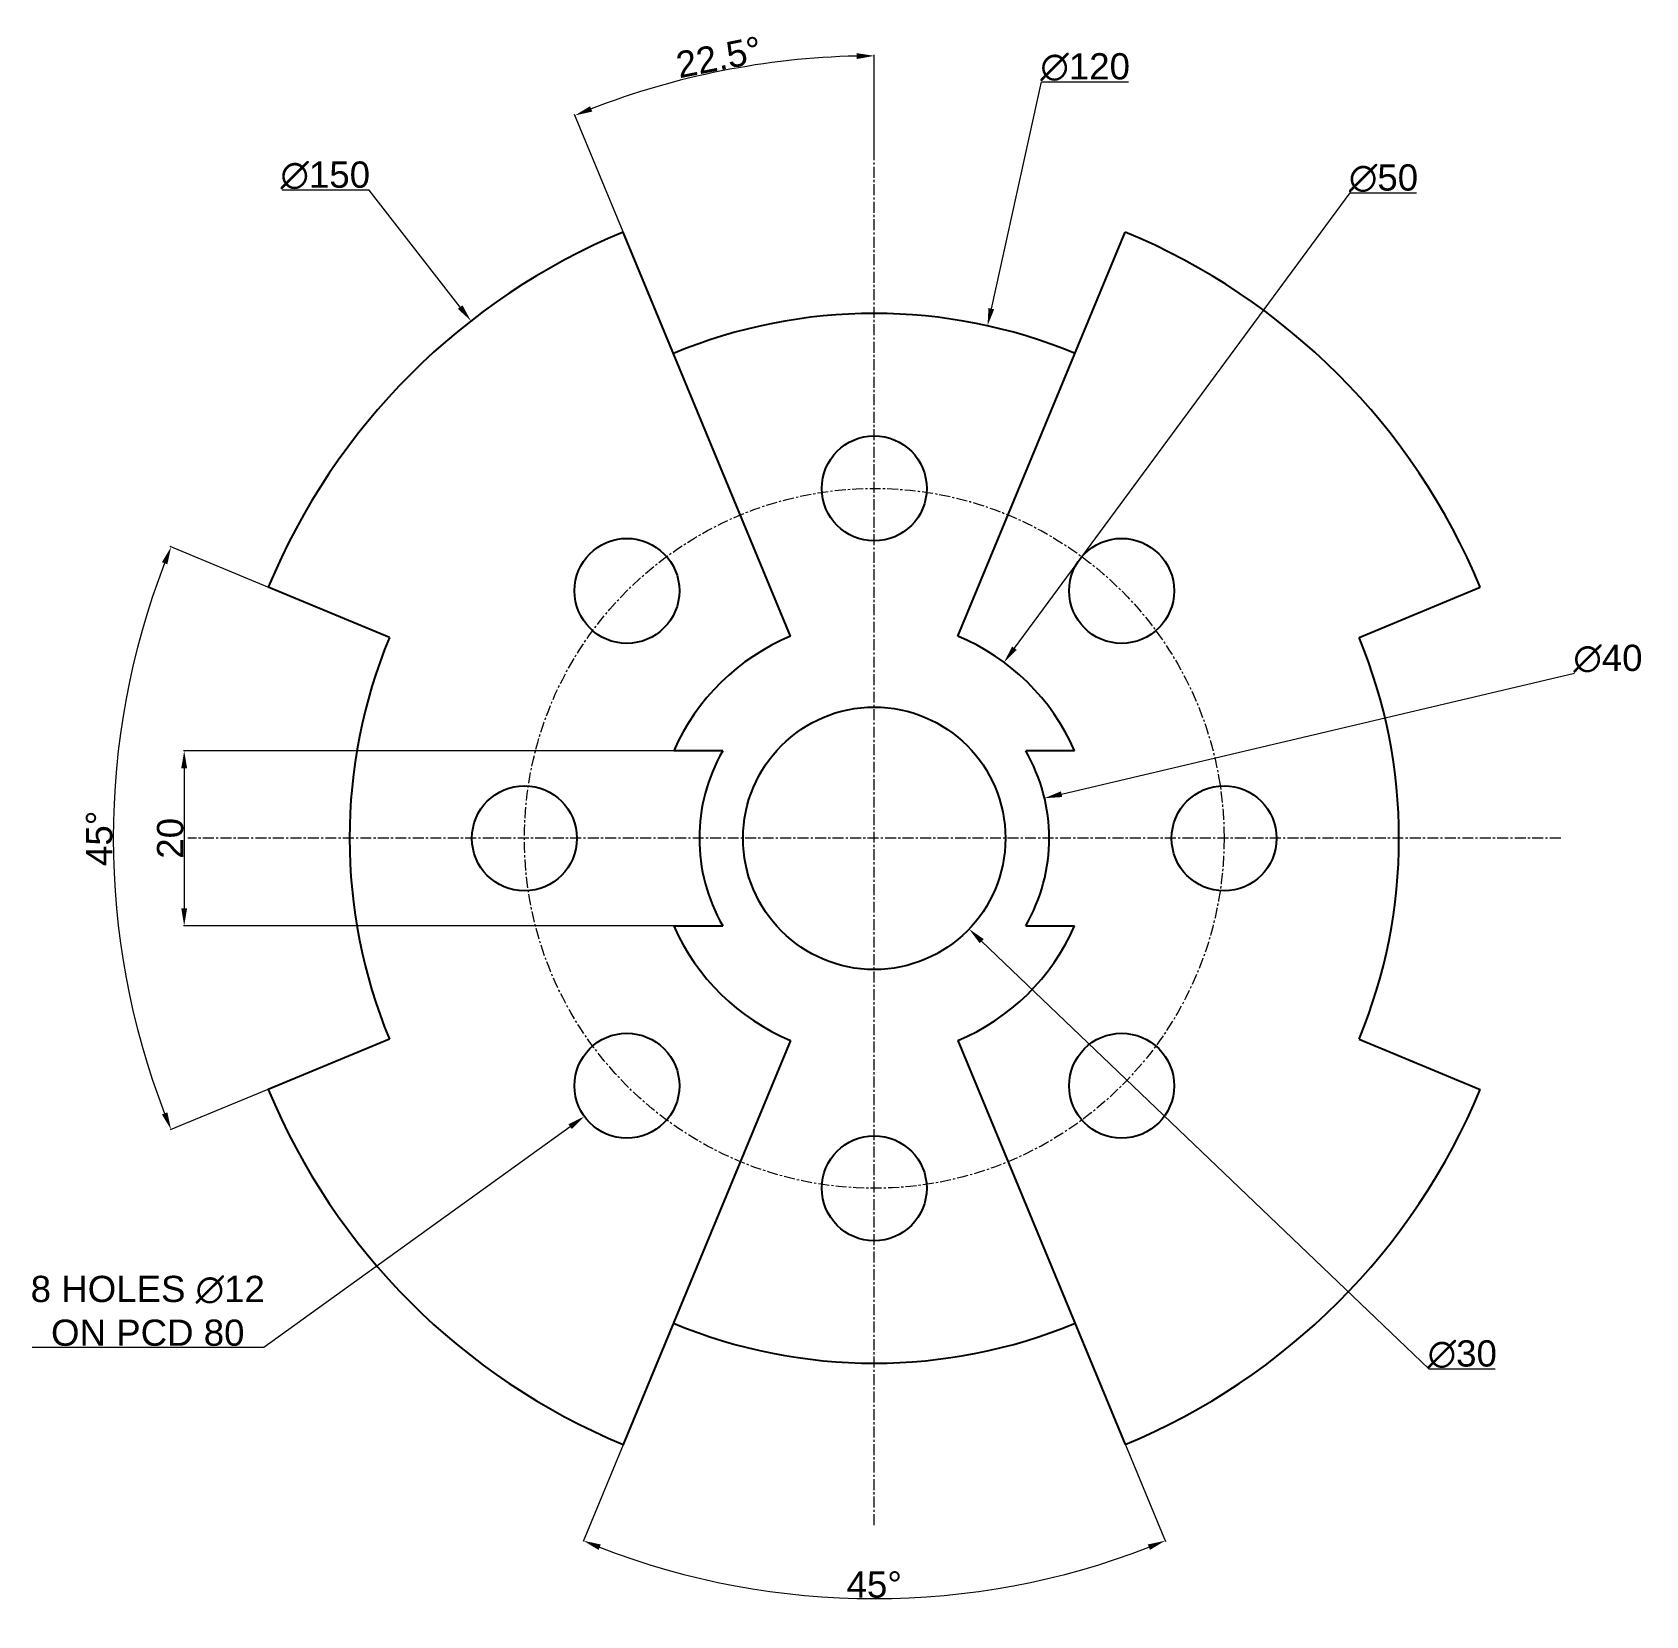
# Model space of a CAD drawing. Header units: millimetres. Extents: x -96 to 88, y -89 to 92.
import ezdxf

# ---------------------------------------------------------------- set-up
doc = ezdxf.new("R2010")
doc.units = ezdxf.units.MM
doc.header["$MEASUREMENT"] = 0
doc.linetypes.add('CENTER', pattern=[2, 1.25, -0.25, 0.25, -0.25])
doc.layers.add('AM_5', color=3, linetype='Continuous', lineweight=15)
doc.layers.add('AM_7', color=4, linetype='CENTER', lineweight=15)
doc.styles.get("Standard").update_dxf_attribs({"font": 'arial.ttf'})
doc.dimstyles.new('AM_ANSI$0', dxfattribs={"dimtxt": 3, "dimasz": 2, "dimexe": 0.1, "dimexo": 0.05, "dimgap": 0.06, "dimtad": 1, "dimtoh": 1, "dimdec": 3, "dimzin": 9, "dimdsep": 46, "dimtxsty": 'Standard', "dimcen": 0, "dimclrd": 256, "dimclre": 256, "dimclrt": 2, "dimadec": 1, "dimazin": 2, "dimtp": 0.1, "dimtm": 0.1, "dimtfac": 0.71, "dimtdec": 3, "dimtofl": 0, "dimtmove": 0, "dimatfit": 3, "dimfxl": 1, "dimtolj": 1, "dimtzin": 7, "dimlwd": -1, "dimlwe": -1, "dimarcsym": 1})
doc.dimstyles.new('AM_ANSI$2', dxfattribs={"dimtxt": 3, "dimasz": 2, "dimexe": 0.1, "dimexo": 0.05, "dimgap": 0.06, "dimtad": 1, "dimtoh": 1, "dimdec": 3, "dimzin": 9, "dimdsep": 46, "dimtxsty": 'Standard', "dimcen": 0, "dimclrd": 256, "dimclre": 256, "dimclrt": 2, "dimadec": 1, "dimazin": 2, "dimtp": 0.1, "dimtm": 0.1, "dimtfac": 0.71, "dimtdec": 3, "dimtofl": 0, "dimtmove": 0, "dimatfit": 3, "dimfxl": 1, "dimtolj": 1, "dimtzin": 7, "dimlwd": -1, "dimlwe": -1, "dimarcsym": 1})
doc.dimstyles.new('AM_ANSI$3', dxfattribs={"dimtxt": 3, "dimasz": 2, "dimexe": 0.1, "dimexo": 0.05, "dimgap": 0.06, "dimtad": 1, "dimtoh": 1, "dimdec": 3, "dimzin": 9, "dimdsep": 46, "dimtxsty": 'Standard', "dimcen": 0, "dimclrd": 256, "dimclre": 256, "dimclrt": 2, "dimadec": 1, "dimazin": 2, "dimtp": 0.1, "dimtm": 0.1, "dimtfac": 0.71, "dimtdec": 3, "dimtofl": 0, "dimtmove": 0, "dimatfit": 0, "dimfxl": 1, "dimtolj": 1, "dimtzin": 7, "dimlwd": -1, "dimlwe": -1, "dimarcsym": 1})

# ---------------------------------------------------------------- blocks, each defined once
blk = doc.blocks.new('*D4')
at = {"layer": 'AM_5', "transparency": 16777216}
for p, q in [((0, 78.54), (0, 89.54)), ((-28.72, 69.34), (-34.27, 82.72))]:
    blk.add_line(p, q, dxfattribs=at)
blk.add_arc((0, 0), 89.44, 91.2813, 111.2187, dxfattribs=at)
for points in [[(-2, 89.75), (-2, 89.08), (0, 89.44)], [(-32.25, 83.07), (-32.49, 83.69), (-34.23, 82.63)]]:
    blk.add_solid(points, dxfattribs=at)
at = {"layer": 'Defpoints', "color": 0, "transparency": 16777216}
for p in [(-11.67, 88.67), (0, 78.49), (-28.7, 69.29), (-9.57, 23.1), (0, -78.49)]:
    blk.add_point(p, dxfattribs=at)
at = {"layer": 'AM_5', "color": 2, "transparency": 16777216, "insert": (-17.76, 89.28), "char_height": 3, "attachment_point": 5, "rotation": 11.25}
blk.add_mtext('\\A1;22.5°', dxfattribs=at)
blk = doc.blocks.new('*D5')
at = {"layer": 'AM_5', "transparency": 16777216}
for p, q in [((-69.34, 28.72), (-80.49, 33.34)), ((-69.34, -28.72), (-80.49, -33.34))]:
    blk.add_line(p, q, dxfattribs=at)
blk.add_arc((0, 0), 87.02, 158.8169, 201.1831, dxfattribs=at)
for points in [[(-81.45, 31.57), (-80.83, 31.32), (-80.4, 33.3)], [(-80.83, -31.32), (-81.45, -31.57), (-80.4, -33.3)]]:
    blk.add_solid(points, dxfattribs=at)
at = {"layer": 'Defpoints', "color": 0, "transparency": 16777216}
for p in [(-69.29, 28.7), (-55.43, 22.96), (-86.28, 11.36), (-55.43, -22.96), (-69.29, -28.7)]:
    blk.add_point(p, dxfattribs=at)
at = {"layer": 'AM_5', "color": 2, "transparency": 16777216, "insert": (-88.61, 0), "char_height": 3, "attachment_point": 5, "rotation": 90}
blk.add_mtext('\\A1;45°', dxfattribs=at)
blk = doc.blocks.new('*D6')
at = {"layer": 'AM_5', "transparency": 16777216}
for p, q in [((-28.72, -69.34), (-33.3, -80.38)), ((28.72, -69.34), (33.3, -80.38))]:
    blk.add_line(p, q, dxfattribs=at)
blk.add_arc((0, 0), 86.91, 248.8186, 291.1814, dxfattribs=at)
for points in [[(-31.52, -81.34), (-31.28, -80.72), (-33.26, -80.29)], [(31.28, -80.72), (31.52, -81.34), (33.26, -80.29)]]:
    blk.add_solid(points, dxfattribs=at)
at = {"layer": 'Defpoints', "color": 0, "transparency": 16777216}
for p in [(-9.57, -23.1), (9.57, -23.1), (-28.7, -69.29), (28.7, -69.29), (-11.34, -86.16)]:
    blk.add_point(p, dxfattribs=at)
at = {"layer": 'AM_5', "color": 2, "transparency": 16777216, "insert": (0, -85.32), "char_height": 3, "attachment_point": 5}
blk.add_mtext('\\A1;45°', dxfattribs=at)
blk = doc.blocks.new('*D7')
at = {"layer": 'AM_5', "transparency": 16777216}
for p, q in [((-57.77, 74.09), (-67.71, 74.09)), ((-47.35, 60.72), (-57.77, 74.09))]:
    blk.add_line(p, q, dxfattribs=at)
blk.add_solid([(-47.08, 60.93), (-47.61, 60.52), (-46.12, 59.15)], dxfattribs=at)
at = {"layer": 'Defpoints', "color": 0, "transparency": 16777216}
for p in [(-46.12, 59.15), (46.12, -59.15)]:
    blk.add_point(p, dxfattribs=at)
at = {"layer": 'AM_5', "color": 2, "transparency": 16777216, "insert": (-62.77, 75.77), "char_height": 3, "attachment_point": 5}
blk.add_mtext('\\A1;∅150', dxfattribs=at)
blk = doc.blocks.new('*D8')
at = {"layer": 'AM_5', "transparency": 16777216}
for p, q in [((13.39, 60.54), (19.12, 86.48)), ((19.12, 86.48), (29.06, 86.48))]:
    blk.add_line(p, q, dxfattribs=at)
blk.add_solid([(13.06, 60.61), (13.71, 60.47), (12.95, 58.58)], dxfattribs=at)
at = {"layer": 'Defpoints', "color": 0, "transparency": 16777216}
for p in [(12.95, 58.58), (-12.95, -58.58)]:
    blk.add_point(p, dxfattribs=at)
at = {"layer": 'AM_5', "color": 2, "transparency": 16777216, "insert": (24.12, 88.15), "char_height": 3, "attachment_point": 5}
blk.add_mtext('\\A1;∅120', dxfattribs=at)
blk = doc.blocks.new('*D9')
at = {"layer": 'AM_5', "transparency": 16777216}
for p, q in [((16.02, 21.73), (54.4, 73.77)), ((54.4, 73.77), (62.01, 73.77))]:
    blk.add_line(p, q, dxfattribs=at)
blk.add_solid([(15.76, 21.93), (16.29, 21.53), (14.84, 20.12)], dxfattribs=at)
at = {"layer": 'Defpoints', "color": 0, "transparency": 16777216}
for p in [(14.84, 20.12), (-14.84, -20.12)]:
    blk.add_point(p, dxfattribs=at)
at = {"layer": 'AM_5', "color": 2, "transparency": 16777216, "insert": (58.23, 75.44), "char_height": 3, "attachment_point": 5}
blk.add_mtext('\\A1;∅50', dxfattribs=at)
blk = doc.blocks.new('*D11')
at = {"layer": 'AM_5', "transparency": 16777216}
blk.add_line((21.41, 5.04), (80.06, 18.86), dxfattribs=at)
blk.add_solid([(21.34, 5.37), (21.49, 4.72), (19.47, 4.59)], dxfattribs=at)
at = {"layer": 'Defpoints', "color": 0, "transparency": 16777216}
for p in [(19.47, 4.59), (-19.47, -4.59)]:
    blk.add_point(p, dxfattribs=at)
at = {"layer": 'AM_5', "color": 2, "transparency": 16777216, "insert": (83.89, 20.53), "char_height": 3, "attachment_point": 5}
blk.add_mtext('\\A1;∅40', dxfattribs=at)
blk = doc.blocks.new('*D13')
at = {"layer": 'AM_5', "transparency": 16777216}
for p, q in [((12.28, -11.75), (63.4, -60.65)), ((63.4, -60.65), (71.01, -60.65))]:
    blk.add_line(p, q, dxfattribs=at)
blk.add_solid([(12.51, -11.51), (12.05, -11.99), (10.84, -10.37)], dxfattribs=at)
at = {"layer": 'Defpoints', "color": 0, "transparency": 16777216}
for p in [(-10.84, 10.37), (10.84, -10.37)]:
    blk.add_point(p, dxfattribs=at)
at = {"layer": 'AM_5', "color": 2, "transparency": 16777216, "insert": (67.24, -58.98), "char_height": 3, "attachment_point": 5}
blk.add_mtext('\\A1;∅30', dxfattribs=at)
blk = doc.blocks.new('*D14')
at = {"layer": 'AM_5', "transparency": 16777216}
for p, q in [((-34.78, -32.96), (-69.81, -58.2)), ((-69.81, -58.2), (-96.27, -58.2))]:
    blk.add_line(p, q, dxfattribs=at)
blk.add_solid([(-34.97, -32.69), (-34.58, -33.23), (-33.15, -31.79)], dxfattribs=at)
at = {"layer": 'Defpoints', "color": 0, "transparency": 16777216}
for p in [(-23.42, -24.78), (-33.15, -31.79)]:
    blk.add_point(p, dxfattribs=at)
at = {"layer": 'AM_5', "color": 2, "transparency": 16777216, "insert": (-83.07, -54.03), "char_height": 3, "attachment_point": 5}
blk.add_mtext('\\A1;8 HOLES ∅12^JON PCD 80', dxfattribs=at)
blk = doc.blocks.new('*D15')
at = {"layer": 'AM_5', "transparency": 16777216}
for p, q in [((-22.96, 10), (-79, 10)), ((-78.9, 8), (-78.9, -8)), ((-22.96, -10), (-79, -10))]:
    blk.add_line(p, q, dxfattribs=at)
for points in [[(-79.24, 8), (-78.57, 8), (-78.9, 10)], [(-79.24, -8), (-78.57, -8), (-78.9, -10)]]:
    blk.add_solid(points, dxfattribs=at)
at = {"layer": 'Defpoints', "color": 0, "transparency": 16777216}
for p in [(-22.91, 10), (-78.9, -10), (-22.91, -10)]:
    blk.add_point(p, dxfattribs=at)
at = {"layer": 'AM_5', "color": 2, "transparency": 16777216, "insert": (-80.49, 0), "char_height": 3, "attachment_point": 5, "rotation": 90}
blk.add_mtext('\\A1;20', dxfattribs=at)

msp = doc.modelspace()

# ---------------------------------------------------------------- linework, layer by layer
for p, q in [((-9.5671, 23.097), (-28.7013, 69.291)), ((9.5671, 23.097), (28.7013, 69.291)), ((-55.4328, 22.961), (-69.291, 28.7013)), ((55.4328, 22.961), (69.291, 28.7013)), ((-17.3205, 10), (-22.9129, 10)), ((22.9129, 10), (17.3205, 10)), ((-22.9129, -10), (-17.3205, -10)), ((17.3205, -10), (22.9129, -10)), ((-55.4328, -22.961), (-69.291, -28.7013)), ((-9.5671, -23.097), (-28.7013, -69.291)), ((9.5671, -23.097), (28.7013, -69.291)), ((55.4328, -22.961), (69.291, -28.7013))]:
    msp.add_line(p, q)
for centre, radius in [((0, 40), 6), ((-28.2843, 28.2843), 6), ((28.2843, 28.2843), 6), ((0, 0), 15), ((-40, 0), 6), ((40, 0), 6), ((-28.2843, -28.2843), 6), ((28.2843, -28.2843), 6), ((0, -40), 6)]:
    msp.add_circle(centre, radius)
for radius, start, end in [(75, 112.5, 157.5), (75, 22.5, 67.5), (60, 67.5, 112.5), (60, 157.5, 202.5), (25, 112.5, 156.421822), (25, 23.578178, 67.5), (60, 337.5, 22.5), (20, 150, 210), (20, 330, 30), (25, 203.578178, 247.5), (25, 292.5, 336.421822), (75, 202.5, 247.5), (75, 292.5, 337.5), (60, 247.5, 292.5)]:
    msp.add_arc((0, 0), radius, start, end)
at = {"layer": 'AM_7'}
for p, q in [((0, -78.4923), (0, 78.4923)), ((78.4923, 0), (-78.4923, 0))]:
    msp.add_line(p, q, dxfattribs=at)
msp.add_circle((0, 0), 40, dxfattribs=at)

# ---------------------------------------------------------------- dimensions: what is measured, and where the dimension line sits
at = {"layer": 'AM_5'}
dim = msp.add_angular_dim_2l(base=(-11.6742, 88.674), line1=((-9.5671, 23.097), (-28.7013, 69.291)), line2=((0, -78.4923), (0, 78.4923)), dimstyle='AM_ANSI$2', override={"dimpost": ''}, dxfattribs=at)
dim.commit()
dim.dimension.update_dxf_attribs({"geometry": '*D4', "text_midpoint": (-17.7592, 89.2818)})
for p1, p2, picture, middle in [((-12.9537, -58.585), (12.9537, 58.585), '*D8', (24.1222, 86.4787)), ((-14.8372, -20.1211), (14.8372, 20.1211), '*D9', (58.2306, 73.7662)), ((-19.4673, -4.5851), (19.4673, 4.5851), '*D11', (83.8942, 18.8561))]:
    dim = msp.add_diameter_dim_2p(p1=p1, p2=p2, dimstyle='AM_ANSI$3', dxfattribs=at)
    dim.commit()
    dim.dimension.update_dxf_attribs({"geometry": picture, "text_midpoint": middle, "dimtype": 163})
for p1, p2, picture, middle in [((46.1161, -59.1465), (-46.1161, 59.1465), '*D7', (-62.7714, 74.0938)), ((-10.839, 10.369), (10.839, -10.369), '*D13', (67.2362, -60.652))]:
    dim = msp.add_diameter_dim_2p(p1=p1, p2=p2, dimstyle='AM_ANSI$3', override={"dimpost": ''}, dxfattribs=at)
    dim.commit()
    dim.dimension.update_dxf_attribs({"geometry": picture, "text_midpoint": middle, "dimtype": 163})
for base, line1, line2, picture, middle in [((-86.2768, 11.3586), ((-55.4328, -22.961), (-69.291, -28.7013)), ((-55.4328, 22.961), (-69.291, 28.7013)), '*D5', (-88.6069, 0)), ((-11.3434, -86.1616), ((-9.5671, -23.097), (-28.7013, -69.291)), ((9.5671, -23.097), (28.7013, -69.291)), '*D6', (0, -85.3195))]:
    dim = msp.add_angular_dim_2l(base=base, line1=line1, line2=line2, dimstyle='AM_ANSI$2', dxfattribs=at)
    dim.commit()
    dim.dimension.update_dxf_attribs({"geometry": picture, "text_midpoint": middle})
dim = msp.add_linear_dim(base=(-78.9024, -10), p1=(-22.9129, 10), p2=(-22.9129, -10), angle=90, dimstyle='AM_ANSI$0', override={"dimpost": ''}, dxfattribs=at)
dim.commit()
dim.dimension.update_dxf_attribs({"geometry": '*D15', "text_midpoint": (-80.4941, 0)})
dim = msp.add_diameter_dim_2p(p1=(-23.4161, -24.777), p2=(-33.1525, -31.7915), text='8 HOLES <>^JON PCD 80', dimstyle='AM_ANSI$3', dxfattribs=at)
dim.commit()
dim.dimension.update_dxf_attribs({"geometry": '*D14', "text_midpoint": (-83.0692, -58.2011), "dimtype": 163})

doc.saveas('drawing.dxf')
